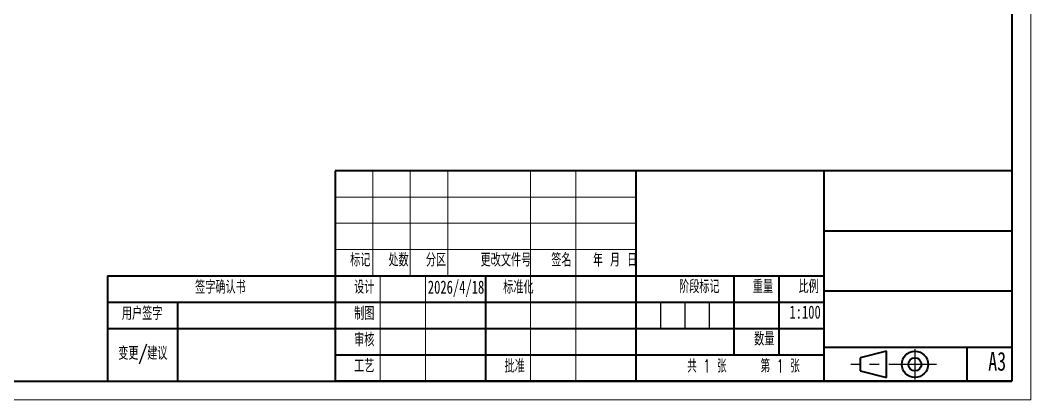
# Model space of a CAD drawing. Header units: millimetres. Extents: x 0 to 420, y 0 to 297.
# Drawn here: x 151.3 to 420, y 0 to 101.1 of the extents above; entities that cross this region are included whole.
import ezdxf

# ---------------------------------------------------------------- set-up
doc = ezdxf.new("R2010")
doc.units = ezdxf.units.MM
doc.linetypes.add('CENTERX2', pattern=[20.32, 12.7, -2.54, 2.54, -2.54])
doc.layers.add('中心线层', color=1, linetype='CENTERX2')
doc.layers.add('细实线层', color=7, linetype='Continuous')
doc.layers.add('图层0', color=7, linetype='Continuous', lineweight=35)
doc.layers.add('粗实线层', color=7, linetype='Continuous', lineweight=35)
doc.styles.add('SLDTEXTSTYLE0', font='TXT', dxfattribs={"width": 0.7, "bigfont": 'bigfont'})
doc.styles.add('SLDTEXTSTYLE1', font='TXT', dxfattribs={"width": 0.62, "bigfont": 'bigfont'})
doc.styles.add('SLDTEXTSTYLE2', font='TXT', dxfattribs={"width": 0.7})
doc.styles.add('SLDTEXTSTYLE3', font='TXT', dxfattribs={"width": 0.58, "bigfont": 'bigfont'})

msp = doc.modelspace()

# ---------------------------------------------------------------- linework, layer by layer
at = {"color": 7, "linetype": 'Continuous', "lineweight": 35}
for p in [(415, 292), (25, 5)]:
    msp.add_line(p, (415, 5), dxfattribs=at)
at = {"layer": '中心线层'}
for p, q in [((389.1883, 13.4442), (389.1883, 5.4485)), ((394.9284, 9.4463), (372.1771, 9.4463))]:
    msp.add_line(p, q, dxfattribs=at)
at = {"layer": '图层0', "lineweight": 18}
for p, q in [((420, 0), (420, 297)), ((245, 61), (245, 33)), ((255, 61), (255, 33)), ((265, 61), (265, 33)), ((287, 61), (287, 5)), ((299, 61), (299, 5)), ((315, 54), (235, 54)), ((235, 47), (315, 47)), ((235, 40), (315, 40)), ((247, 33), (247, 5)), ((259, 33), (259, 5)), ((0, 0), (420, 0))]:
    msp.add_line(p, q, dxfattribs=at)
at = {"layer": '图层0', "lineweight": 35}
for p, q in [((415, 61), (235, 61)), ((235, 61), (235, 5)), ((315, 61), (315, 5)), ((365, 61), (365, 5)), ((365, 45), (415, 45)), ((174.4509, 33), (365, 33)), ((341, 33), (341, 12)), ((353, 33), (353, 12)), ((365, 29), (415, 29)), ((365, 14), (415, 14)), ((403, 14), (403, 5)), ((381.6692, 12.9463), (374.6692, 11.1963)), ((374.6692, 11.1963), (374.6692, 7.6963)), ((381.6692, 5.9463), (381.6692, 12.9463)), ((374.6692, 7.6963), (381.6692, 5.9463))]:
    msp.add_line(p, q, dxfattribs=at)
at = {"layer": '图层0', "color": 7, "linetype": 'Continuous', "lineweight": 35}
for p, q in [((415, 61), (415, 5)), ((415, 5), (235, 5)), ((415, 5), (235, 5))]:
    msp.add_line(p, q, dxfattribs=at)
at = {"layer": '图层0'}
for p, q in [((415, 61), (415, 5)), ((174.4509, 33), (174.4509, 5)), ((275, 33), (275, 5)), ((174.4509, 26), (365, 26)), ((193.0997, 26), (193.0997, 5)), ((174.4509, 19), (365, 19)), ((235, 12), (365, 12)), ((235, 5), (415, 5))]:
    msp.add_line(p, q, dxfattribs=at)
at = {"layer": '图层0', "lineweight": 35}
for radius in [3.5, 1.75]:
    msp.add_circle((389.1883, 9.4463), radius, dxfattribs=at)
at = {"layer": '细实线层'}
for p, q in [((321.5, 26), (321.5, 19)), ((328, 26), (328, 19)), ((334.5, 26), (334.5, 19))]:
    msp.add_line(p, q, dxfattribs=at)

# ---------------------------------------------------------------- texts
at = {"layer": '图层0'}
for s, insert, char_height, attachment_point, style in [('标记', (241.709, 39.0006), 3.5, 2, 'SLDTEXTSTYLE0'), ('处数', (251.8709, 39.0006), 3.5, 2, 'SLDTEXTSTYLE0'), ('分区', (261.8305, 39.0006), 3.5, 2, 'SLDTEXTSTYLE0'), ('更改文件号', (280.4235, 39.0006), 3.5, 2, 'SLDTEXTSTYLE0'), ('签名', (295.1735, 39.0006), 3.5, 2, 'SLDTEXTSTYLE0'), ('年 月 日', (309.4415, 39.0006), 3.5, 2, 'SLDTEXTSTYLE1'), ('阶段标记', (331.8587, 31.9252), 3.5, 2, 'SLDTEXTSTYLE0'), ('重量', (348.788, 31.9252), 3.5, 2, 'SLDTEXTSTYLE0'), ('比例', (360.9212, 31.9252), 3.5, 2, 'SLDTEXTSTYLE0'), ('签字确认书', (197.767, 31.7644), 3.5, 1, 'SLDTEXTSTYLE0'), ('设计', (242.75, 31.7644), 3.5, 2, 'SLDTEXTSTYLE0'), ('标准化', (283.7382, 31.7638), 3.5, 2, 'SLDTEXTSTYLE0'), ('用户签字', (178.3055, 24.7687), 3.5, 1, 'SLDTEXTSTYLE0'), ('制图', (242.7476, 24.7687), 3.5, 2, 'SLDTEXTSTYLE0'), ('1:100', (359.9854, 25.1155), 3.5, 2, 'SLDTEXTSTYLE2'), ('审核', (242.75, 17.7603), 3.5, 2, 'SLDTEXTSTYLE0'), ('数量', (349.1251, 17.9638), 3.5, 2, 'SLDTEXTSTYLE0'), ('变更/建议', (177.3406, 14.1596), 3.5, 1, 'SLDTEXTSTYLE0'), ('工艺', (242.75, 10.7881), 3.5, 2, 'SLDTEXTSTYLE0'), ('批准', (282.7524, 10.7532), 3.5, 2, 'SLDTEXTSTYLE0'), ('共 1 张     第 1 张', (343.6196, 10.7583), 3.5, 2, 'SLDTEXTSTYLE3'), ('A3', (411.0629, 12.7611), 5, 2, 'SLDTEXTSTYLE2')]:
    msp.add_mtext(s, dxfattribs=dict(at, insert=insert, char_height=char_height, attachment_point=attachment_point, style=style))
at = {"layer": '粗实线层', "insert": (259.6597, 31.7638), "char_height": 3.5, "attachment_point": 1, "style": 'SLDTEXTSTYLE2'}
msp.add_mtext('2026/4/18', dxfattribs=at)

doc.saveas('drawing.dxf')
